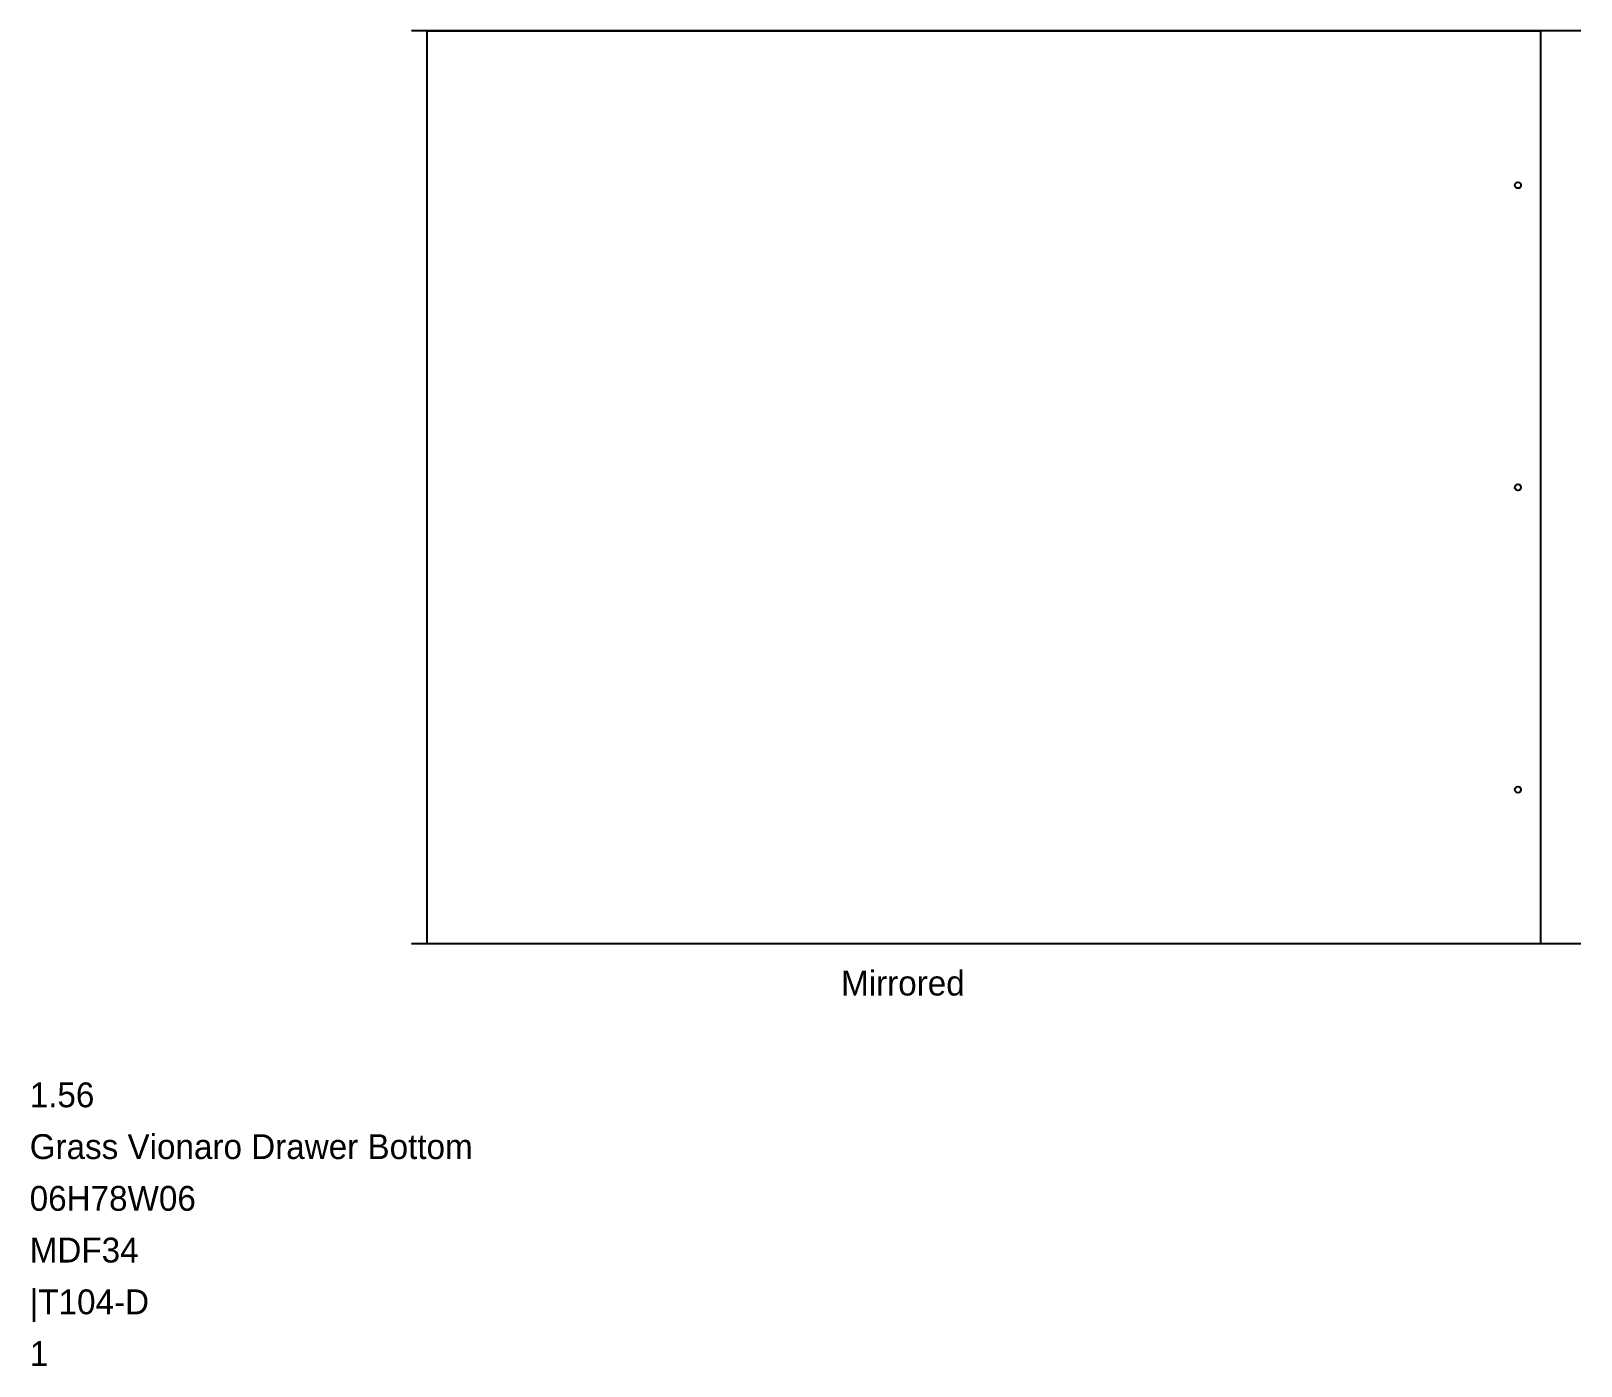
# Model space of a CAD drawing. Header units: metres. Extents: x -191 to 558, y -204 to 441.
import ezdxf

# ---------------------------------------------------------------- set-up
doc = ezdxf.new("R2010")
doc.units = ezdxf.units.M

msp = doc.modelspace()

# ---------------------------------------------------------------- linework, layer by layer
at = {"layer": 'BORDER_Z19P0', "color": 7}
msp.add_lwpolyline([(0, 0), (0, 441), (538, 441), (538, 0)], close=True, dxfattribs=at)
at = {"layer": 'ROUTE_Z3LT106', "color": 3}
msp.add_lwpolyline([(557.5, 0), (-7.5, 0)], dxfattribs=at)
at = {"layer": 'ROUTE_Z3RT106', "color": 3}
msp.add_lwpolyline([(557.5, 441), (-7.5, 441)], dxfattribs=at)
at = {"layer": 'VBORE_Z14P0', "color": 3}
for centre in [(527, 366.5), (527, 220.5), (527, 74.5)]:
    msp.add_circle(centre, 1.5, dxfattribs=at)

# ---------------------------------------------------------------- texts
at = {"layer": 'DESCRIPTION', "color": 1}
msp.add_text('Grass Vionaro Drawer Bottom', height=12, dxfattribs=at).set_placement((-192, -104))
at = {"layer": 'FILENAME', "color": 1}
msp.add_text('06H78W06', height=12, dxfattribs=at).set_placement((-192, -129))
at = {"layer": 'ITEMNUMBER', "color": 1}
msp.add_text('1.56', height=12, dxfattribs=at).set_placement((-192, -79))
at = {"layer": 'MATERIALCODE', "color": 1}
msp.add_text('|T104-D', height=12, dxfattribs=at).set_placement((-192, -179))
at = {"layer": 'MATERIALNAME', "color": 1}
msp.add_text('MDF34', height=12, dxfattribs=at).set_placement((-192, -154))
at = {"layer": 'Qty', "color": 1}
msp.add_text('1', height=12, dxfattribs=at).set_placement((-192, -204))
at = {"layer": 'RUNFIELD', "color": 1}
msp.add_text('Mirrored', height=12, dxfattribs=at).set_placement((200, -25))

doc.saveas('drawing.dxf')
